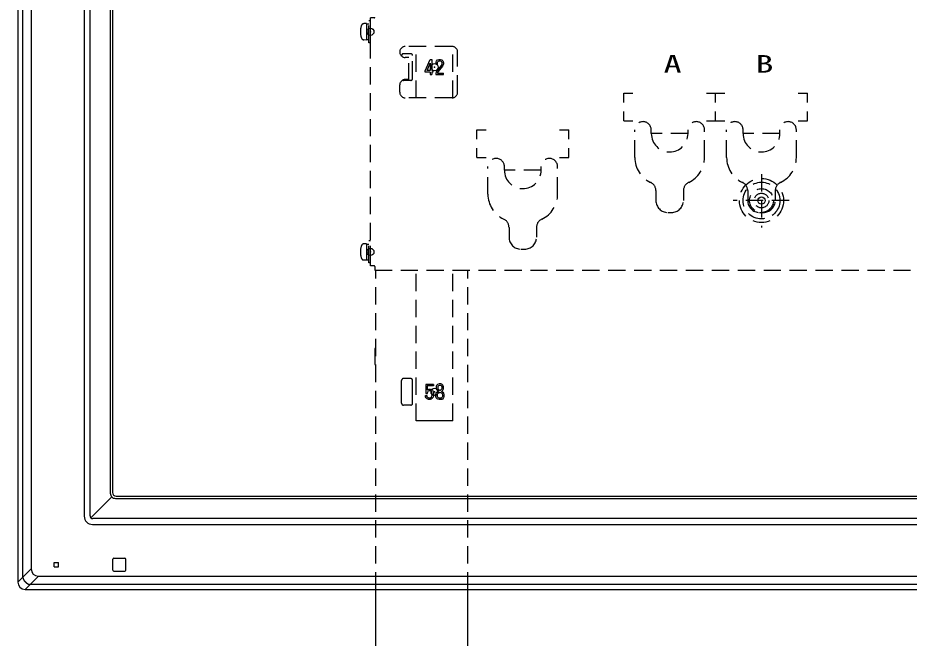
# Model space of a CAD drawing. Units: millimetres, scale not verified. Extents: x -62 to 62, y -116 to 117.
# Drawn here: x -56.74 to -32.47, y 47.73 to 64.64 of the extents above; entities that cross this region are included whole.
import ezdxf
from ezdxf.enums import TextEntityAlignment as Align

# ---------------------------------------------------------------- set-up
doc = ezdxf.new("R2010")
doc.units = ezdxf.units.MM
doc.header["$LTSCALE"] = 0.392256
doc.header["$PDMODE"] = 32
doc.header["$PDSIZE"] = 0.196
doc.linetypes.add('DASHED1', pattern=[1.8, 1.2, -0.6])
doc.linetypes.add('LONG_DASHED2', pattern=[13, 12, -1])
doc.layers.add('0-2_GAIKEI', color=1, linetype='Continuous')
doc.styles.add('ＭＳ ゴシック', font='')
doc.styles.get('ＭＳ ゴシック').set_extended_font_data('MS Gothic')

msp = doc.modelspace()

# ---------------------------------------------------------------- linework, layer by layer
at = {"layer": '0-2_GAIKEI', "color": 7}
for p, q in [((-56.7435, 85.0596), (-56.7435, 49.2591)), ((-56.5438, 49.0594), (3.5568, 49.0594))]:
    msp.add_line(p, q, dxfattribs=at)
at = {"layer": '0-2_GAIKEI'}
for p, q in [((-56.6081, 49.3925), (-56.6081, 84.9262)), ((-56.3813, 84.6994), (-56.3813, 49.6193)), ((-54.935, 83.2636), (-54.935, 51.0551)), ((-54.7765, 51.0618), (-54.7765, 83.2569)), ((-54.2263, 82.6348), (-54.2263, 51.6839)), ((-54.166, 82.6201), (-54.166, 51.6986)), ((-45.6348, 54.6471), (-45.6348, 54.4011)), ((-45.4284, 54.6471), (-45.6348, 54.6471)), ((-45.4284, 54.6471), (-45.4284, 54.6074)), ((-45.3401, 54.6128), (-45.3508, 54.586)), ((-45.3144, 54.6437), (-45.3401, 54.6128)), ((-45.2735, 54.659), (-45.3144, 54.6437)), ((-45.2662, 54.6185), (-45.2901, 54.6096)), ((-45.2261, 54.659), (-45.2735, 54.659)), ((-45.2327, 54.6185), (-45.2662, 54.6185)), ((-45.2149, 54.6126), (-45.2327, 54.6185)), ((-45.1953, 54.6487), (-45.2261, 54.659)), ((-45.2, 54.6006), (-45.2149, 54.6126)), ((-45.1698, 54.6283), (-45.1953, 54.6487)), ((-45.1582, 54.6109), (-45.1698, 54.6283)), ((-45.6348, 54.4011), (-45.592, 54.4011)), ((-45.5951, 54.6074), (-45.5951, 54.4953)), ((-45.4284, 54.6074), (-45.5951, 54.6074)), ((-45.5951, 54.4953), (-45.5818, 54.5053)), ((-45.592, 54.4011), (-45.5803, 54.4421)), ((-45.5818, 54.5053), (-45.5522, 54.5201)), ((-45.5803, 54.4421), (-45.571, 54.4638)), ((-45.571, 54.4638), (-45.5608, 54.4715)), ((-45.5608, 54.4715), (-45.5428, 54.4805)), ((-45.5522, 54.5201), (-45.5031, 54.5201)), ((-45.5428, 54.4805), (-45.5125, 54.4805)), ((-45.5125, 54.4805), (-45.4957, 54.4721)), ((-45.5031, 54.5201), (-45.4722, 54.5047)), ((-45.4957, 54.4721), (-45.488, 54.4643)), ((-45.488, 54.4643), (-45.4749, 54.4415)), ((-45.4749, 54.4415), (-45.4681, 54.4108)), ((-45.4722, 54.5047), (-45.4562, 54.4886)), ((-45.4681, 54.4108), (-45.4681, 54.3401)), ((-45.4562, 54.4886), (-45.4375, 54.456)), ((-45.4375, 54.456), (-45.4284, 54.4152)), ((-45.4284, 54.4152), (-45.4284, 54.3352)), ((-45.3589, 54.366), (-45.3494, 54.4042)), ((-45.3508, 54.586), (-45.3508, 54.5428)), ((-45.3508, 54.5428), (-45.3405, 54.5067)), ((-45.3494, 54.4042), (-45.3295, 54.434)), ((-45.3405, 54.5067), (-45.3117, 54.4779)), ((-45.3295, 54.434), (-45.3048, 54.4537)), ((-45.3185, 54.361), (-45.3118, 54.3875)), ((-45.3118, 54.3875), (-45.2993, 54.4063)), ((-45.3117, 54.4779), (-45.29, 54.4605)), ((-45.3049, 54.5918), (-45.3104, 54.5782)), ((-45.3104, 54.5782), (-45.3104, 54.5485)), ((-45.3104, 54.5485), (-45.3045, 54.5279)), ((-45.2901, 54.6096), (-45.3049, 54.5918)), ((-45.3048, 54.4537), (-45.29, 54.4605)), ((-45.3045, 54.5279), (-45.2847, 54.5081)), ((-45.2993, 54.4063), (-45.2835, 54.419)), ((-45.2847, 54.5081), (-45.2662, 54.4934)), ((-45.2835, 54.419), (-45.2479, 54.4351)), ((-45.2662, 54.4934), (-45.2463, 54.4809)), ((-45.2479, 54.4351), (-45.2161, 54.4192)), ((-45.2463, 54.4809), (-45.2358, 54.4861)), ((-45.2358, 54.4861), (-45.2115, 54.5035)), ((-45.2161, 54.4192), (-45.2, 54.4063)), ((-45.2115, 54.5035), (-45.195, 54.5266)), ((-45.2046, 54.4587), (-45.1825, 54.4745)), ((-45.2046, 54.4587), (-45.1941, 54.4535)), ((-45.1954, 54.5937), (-45.2, 54.6006)), ((-45.2, 54.4063), (-45.1877, 54.388)), ((-45.1889, 54.5712), (-45.1954, 54.5937)), ((-45.195, 54.5266), (-45.1889, 54.5449)), ((-45.1941, 54.4535), (-45.1698, 54.434)), ((-45.1889, 54.5449), (-45.1889, 54.5712)), ((-45.1877, 54.388), (-45.1808, 54.3534)), ((-45.1825, 54.4745), (-45.1585, 54.508)), ((-45.1698, 54.434), (-45.1496, 54.4038)), ((-45.1585, 54.508), (-45.1484, 54.5383)), ((-45.1484, 54.5768), (-45.1582, 54.6109)), ((-45.1496, 54.4038), (-45.1403, 54.3574)), ((-45.1484, 54.5383), (-45.1484, 54.5768)), ((-45.6425, 54.3388), (-45.6032, 54.3444)), ((-45.6382, 54.3086), (-45.6425, 54.3388)), ((-45.6283, 54.2839), (-45.6382, 54.3086)), ((-45.6087, 54.2593), (-45.6283, 54.2839)), ((-45.5932, 54.249), (-45.6087, 54.2593)), ((-45.5996, 54.319), (-45.6032, 54.3444)), ((-45.5936, 54.3041), (-45.5996, 54.319)), ((-45.5815, 54.2889), (-45.5936, 54.3041)), ((-45.5749, 54.2399), (-45.5932, 54.249)), ((-45.5732, 54.2834), (-45.5815, 54.2889)), ((-45.5586, 54.2344), (-45.5749, 54.2399)), ((-45.5597, 54.2766), (-45.5732, 54.2834)), ((-45.5522, 54.2741), (-45.5597, 54.2766)), ((-45.5133, 54.2344), (-45.5586, 54.2344)), ((-45.5182, 54.2741), (-45.5522, 54.2741)), ((-45.508, 54.2767), (-45.5182, 54.2741)), ((-45.4917, 54.2398), (-45.5133, 54.2344)), ((-45.4904, 54.2884), (-45.508, 54.2767)), ((-45.4617, 54.2598), (-45.4917, 54.2398)), ((-45.4849, 54.2966), (-45.4904, 54.2884)), ((-45.4747, 54.3135), (-45.4849, 54.2966)), ((-45.4681, 54.3401), (-45.4747, 54.3135)), ((-45.4513, 54.2754), (-45.4617, 54.2598)), ((-45.4377, 54.2982), (-45.4513, 54.2754)), ((-45.4284, 54.3352), (-45.4377, 54.2982)), ((-45.3589, 54.3116), (-45.3589, 54.366)), ((-45.3483, 54.2797), (-45.3589, 54.3116)), ((-45.3237, 54.255), (-45.3483, 54.2797)), ((-45.3037, 54.24), (-45.3237, 54.255)), ((-45.3185, 54.3182), (-45.3185, 54.361)), ((-45.3129, 54.3015), (-45.3185, 54.3182)), ((-45.2971, 54.2857), (-45.3129, 54.3015)), ((-45.2732, 54.2299), (-45.3037, 54.24)), ((-45.2846, 54.2764), (-45.2971, 54.2857)), ((-45.2666, 54.2703), (-45.2846, 54.2764)), ((-45.2277, 54.2299), (-45.2732, 54.2299)), ((-45.2311, 54.2703), (-45.2666, 54.2703)), ((-45.2114, 54.2736), (-45.2311, 54.2703)), ((-45.1988, 54.2347), (-45.2277, 54.2299)), ((-45.2022, 54.2782), (-45.2114, 54.2736)), ((-45.1756, 54.2463), (-45.1988, 54.2347)), ((-45.1808, 54.3182), (-45.187, 54.2996)), ((-45.1808, 54.3534), (-45.1808, 54.3182)), ((-45.1602, 54.2667), (-45.1756, 54.2463)), ((-45.1503, 54.2816), (-45.1602, 54.2667)), ((-45.1403, 54.3116), (-45.1503, 54.2816)), ((-45.1403, 54.3574), (-45.1403, 54.3116)), ((-54.1844, 51.581), (-54.7556, 51.0098)), ((-54.0815, 51.5391), (1.0944, 51.5391)), ((-54.0668, 51.5994), (1.0797, 51.5994)), ((1.7165, 50.9889), (-54.7036, 50.9889)), ((-54.7103, 50.8304), (1.7233, 50.8304)), ((-55.7498, 49.7906), (-55.6373, 49.7906)), ((-55.7498, 49.6781), (-55.7498, 49.7906)), ((-55.6373, 49.6781), (-55.6373, 49.7906)), ((-54.1535, 49.5843), (-54.1535, 49.8845)), ((-54.1286, 49.9094), (-53.8284, 49.9094)), ((-53.8035, 49.5843), (-53.8035, 49.8845)), ((-56.3813, 49.6193), (-56.6081, 49.3925)), ((-55.7498, 49.6781), (-55.6373, 49.6781)), ((-54.1286, 49.5594), (-53.8284, 49.5594)), ((-56.6081, 49.3945), (-56.7435, 49.2591)), ((-56.4104, 49.1948), (-56.1836, 49.4216)), ((-56.1836, 49.4216), (3.1965, 49.4216)), ((-56.5438, 49.0594), (-56.4084, 49.1948)), ((3.4233, 49.1948), (-56.4104, 49.1948)), ((-46.9935, 0.5305), (-46.9935, 49.0594)), ((-44.4935, 0.5305), (-44.4935, 49.0594))]:
    msp.add_line(p, q, dxfattribs=at)
at = {"layer": '0-2_GAIKEI', "linetype": 'DASHED1'}
for p, q in [((-47.0435, 64.6355), (-47.1435, 64.6355)), ((-47.2485, 64.4805), (-47.3181, 64.4769)), ((-47.2485, 64.4805), (-47.2485, 64.0305)), ((-47.2485, 64.468), (-47.1835, 64.468)), ((-47.1835, 63.9555), (-47.1835, 64.5555)), ((-47.1435, 64.5555), (-47.1835, 64.5555)), ((-47.1435, 63.9555), (-47.1435, 64.5555)), ((-47.2485, 64.2555), (-47.1835, 64.2555)), ((-47.2485, 64.0305), (-47.3181, 64.0342)), ((-47.2485, 64.043), (-47.1835, 64.043)), ((-47.1435, 63.9555), (-47.1835, 63.9555)), ((-44.9185, 63.8555), (-46.1935, 63.8555)), ((-45.8935, 62.4555), (-45.8935, 63.8555)), ((-44.8935, 62.4576), (-44.8935, 63.8534)), ((-46.2935, 63.5937), (-46.2935, 63.6055)), ((-46.0435, 63.6555), (-46.2435, 63.6555)), ((-45.9935, 62.9805), (-45.9935, 63.6055)), ((-44.7685, 62.6055), (-44.7685, 63.7055)), ((-46.0935, 63.5555), (-46.1935, 63.5555)), ((-46.0935, 62.9305), (-46.0935, 63.5555)), ((-45.6471, 63.1891), (-45.5134, 63.4998)), ((-45.5991, 63.1971), (-45.5122, 63.3991)), ((-45.5134, 63.4998), (-45.4713, 63.4998)), ((-45.5122, 63.3991), (-45.5122, 63.1971)), ((-45.4713, 63.4998), (-45.4713, 63.1971)), ((-45.3555, 63.4008), (-45.351, 63.4326)), ((-45.3555, 63.3633), (-45.3555, 63.4008)), ((-45.3155, 63.3633), (-45.3555, 63.3633)), ((-45.351, 63.4326), (-45.3409, 63.4578)), ((-45.3409, 63.4578), (-45.3154, 63.4884)), ((-45.3155, 63.3979), (-45.312, 63.4222)), ((-45.3155, 63.3633), (-45.3155, 63.3979)), ((-45.3154, 63.4884), (-45.275, 63.5036)), ((-45.312, 63.4222), (-45.306, 63.4371)), ((-45.306, 63.4371), (-45.2914, 63.4546)), ((-45.2914, 63.4546), (-45.2677, 63.4635)), ((-45.275, 63.5036), (-45.2312, 63.5036)), ((-45.2677, 63.4635), (-45.2394, 63.4635)), ((-45.2394, 63.4635), (-45.2197, 63.4551)), ((-45.2312, 63.5036), (-45.1947, 63.4879)), ((-45.2197, 63.4551), (-45.2077, 63.44)), ((-45.1981, 63.3663), (-45.2121, 63.3382)), ((-45.2077, 63.44), (-45.1984, 63.4246)), ((-45.1984, 63.4246), (-45.1952, 63.4019)), ((-45.1952, 63.3778), (-45.1981, 63.3663)), ((-45.1952, 63.4019), (-45.1952, 63.3778)), ((-45.1947, 63.4879), (-45.1747, 63.4629)), ((-45.1603, 63.3523), (-45.1783, 63.3162)), ((-45.1747, 63.4629), (-45.1599, 63.4383)), ((-45.1551, 63.3728), (-45.1603, 63.3523)), ((-45.1599, 63.4383), (-45.1551, 63.4048)), ((-45.1551, 63.4048), (-45.1551, 63.3728)), ((-45.6471, 63.1562), (-45.6471, 63.1891)), ((-45.5122, 63.1562), (-45.6471, 63.1562)), ((-45.5122, 63.1971), (-45.5991, 63.1971)), ((-45.5122, 63.1562), (-45.5122, 63.0867)), ((-45.4386, 63.1971), (-45.4713, 63.1971)), ((-45.4713, 63.1562), (-45.4713, 63.0867)), ((-45.4386, 63.1562), (-45.4713, 63.1562)), ((-45.4386, 63.1971), (-45.4386, 63.1562)), ((-45.3495, 63.1598), (-45.3636, 63.1224)), ((-45.328, 63.1942), (-45.3495, 63.1598)), ((-45.2911, 63.2434), (-45.328, 63.1942)), ((-45.3134, 63.1419), (-45.3191, 63.1268)), ((-45.3191, 63.1268), (-45.1551, 63.1268)), ((-45.2949, 63.1716), (-45.3134, 63.1419)), ((-45.2597, 63.2186), (-45.2949, 63.1716)), ((-45.2121, 63.3382), (-45.2911, 63.2434)), ((-45.1783, 63.3162), (-45.2597, 63.2186)), ((-45.1551, 63.0867), (-45.1551, 63.1268)), ((-46.0435, 62.9305), (-46.2435, 62.9305)), ((-46.1935, 62.9305), (-46.1935, 62.9555)), ((-46.0935, 62.9555), (-46.1935, 62.9555)), ((-45.5122, 63.0867), (-45.4713, 63.0867)), ((-46.3435, 62.6055), (-46.3435, 62.8055)), ((-44.9185, 62.4555), (-46.1935, 62.4555)), ((-40.2435, 62.5805), (-39.9935, 62.5805)), ((-40.2435, 62.3305), (-40.2435, 62.5805)), ((-37.9935, 62.5805), (-37.7435, 62.5805)), ((-37.7435, 62.5805), (-37.4935, 62.5805)), ((-37.7435, 62.3305), (-37.7435, 62.5805)), ((-37.7435, 62.3305), (-37.7435, 62.5805)), ((-35.4935, 62.5805), (-35.2435, 62.5805)), ((-35.2435, 62.3305), (-35.2435, 62.5805)), ((-40.2435, 61.8305), (-40.2435, 62.0805)), ((-37.7435, 61.8305), (-37.7435, 62.0805)), ((-40.2435, 61.8305), (-39.9935, 61.8305)), ((-37.7435, 61.8305), (-37.4935, 61.8305)), ((-44.2435, 61.5805), (-43.9935, 61.5805)), ((-44.2435, 61.3305), (-44.2435, 61.5805)), ((-41.9935, 61.5805), (-41.7435, 61.5805)), ((-41.7435, 61.3305), (-41.7435, 61.5805)), ((-39.9435, 60.8267), (-39.9435, 61.5805)), ((-39.4935, 61.4805), (-39.4935, 61.5805)), ((-38.4935, 61.4805), (-39.4935, 61.4805)), ((-38.4935, 61.4805), (-38.4935, 61.5805)), ((-38.0435, 60.8267), (-38.0435, 61.5805)), ((-37.4435, 60.8267), (-37.4435, 61.5805)), ((-36.9935, 61.4805), (-36.9935, 61.5805)), ((-35.9935, 61.4805), (-36.9935, 61.4805)), ((-35.9935, 61.4805), (-35.9935, 61.5805)), ((-35.5435, 60.8267), (-35.5435, 61.5805)), ((-44.2435, 60.8305), (-44.2435, 61.0805)), ((-44.2435, 60.8305), (-43.9935, 60.8305)), ((-43.9435, 59.8267), (-43.9435, 60.5805)), ((-43.4935, 60.4805), (-43.4935, 60.5805)), ((-42.4935, 60.4805), (-43.4935, 60.4805)), ((-42.4935, 60.4805), (-42.4935, 60.5805)), ((-42.0435, 59.8267), (-42.0435, 60.5805)), ((-36.4935, 60.3747), (-36.4935, 58.9191)), ((-39.3685, 59.9253), (-39.3685, 59.6555)), ((-38.6185, 59.9253), (-38.6185, 59.6555)), ((-36.8685, 59.9253), (-36.8685, 59.6555)), ((-36.1185, 59.9253), (-36.1185, 59.6555)), ((-35.7413, 59.6555), (-37.2638, 59.6555)), ((-39.0435, 59.3305), (-38.9435, 59.3305)), ((-36.5435, 59.3305), (-36.4435, 59.3305)), ((-43.3685, 58.9253), (-43.3685, 58.6555)), ((-42.6185, 58.9253), (-42.6185, 58.6555)), ((-47.1835, 57.9555), (-47.1835, 58.5555)), ((-47.1435, 58.5555), (-47.1835, 58.5555)), ((-47.1435, 57.9555), (-47.1435, 58.5555)), ((-47.2485, 58.4805), (-47.3181, 58.4769)), ((-47.2485, 58.4805), (-47.2485, 58.0305)), ((-47.2485, 58.468), (-47.1835, 58.468)), ((-47.2485, 58.2555), (-47.1835, 58.2555)), ((-43.0435, 58.3305), (-42.9435, 58.3305)), ((-47.2485, 58.0305), (-47.3181, 58.0342)), ((-47.2485, 58.043), (-47.1835, 58.043)), ((-47.1435, 57.9555), (-47.1835, 57.9555)), ((-47.0235, 57.8555), (-47.0235, 57.7555)), ((-47.0235, 57.7555), (-5.9635, 57.7555)), ((-46.9935, 49.0594), (-46.9935, 57.7555)), ((-45.8935, 53.6555), (-45.8935, 57.7555)), ((-44.8935, 53.6555), (-44.8935, 57.7555)), ((-44.4935, 49.0594), (-44.4935, 57.7555)), ((-47.0185, 55.6201), (-47.0185, 55.1909))]:
    msp.add_line(p, q, dxfattribs=at)
at = {"layer": '0-2_GAIKEI', "linetype": 'LONG_DASHED2'}
for p, q in [((-46.2935, 54.1305), (-46.2935, 54.7555)), ((-46.0435, 54.8055), (-46.2435, 54.8055)), ((-45.9935, 54.1305), (-45.9935, 54.7555)), ((-46.0435, 54.0805), (-46.2435, 54.0805)), ((-44.8935, 53.6555), (-45.8935, 53.6555))]:
    msp.add_line(p, q, dxfattribs=at)
at = {"layer": '0-2_GAIKEI', "linetype": 'DASHED1'}
for points in [[(-47.0435, 57.8755), (-47.1435, 57.8755), (-47.1435, 64.6355)], [(-45.3636, 63.1224), (-45.3636, 63.0867), (-45.1551, 63.0867)], [(-37.9935, 61.8305), (-37.7435, 61.8305), (-37.7435, 62.0805)], [(-35.4935, 61.8305), (-35.2435, 61.8305), (-35.2435, 62.0805)], [(-41.9935, 60.8305), (-41.7435, 60.8305), (-41.7435, 61.0805)]]:
    msp.add_lwpolyline(points, dxfattribs=at)
at = {"layer": '0-2_GAIKEI'}
for points in [[(-45.187, 54.2996), (-45.1933, 54.2901), (-45.2022, 54.2782)], [(-56.6081, 49.3925), (-56.608, 49.3905), (-56.6078, 49.3885), (-56.6076, 49.3865), (-56.6073, 49.3846), (-56.6071, 49.3826), (-56.6068, 49.3806), (-56.6065, 49.3786), (-56.6061, 49.3767), (-56.6058, 49.3747), (-56.6054, 49.3728), (-56.6049, 49.3708), (-56.6045, 49.3689), (-56.604, 49.3669), (-56.6035, 49.365), (-56.603, 49.3631), (-56.6025, 49.3611), (-56.6019, 49.3592), (-56.6013, 49.3573), (-56.6007, 49.3554), (-56.6, 49.3536), (-56.5994, 49.3517), (-56.5987, 49.3498), (-56.598, 49.3479), (-56.5972, 49.3461), (-56.5965, 49.3443), (-56.5957, 49.3424), (-56.5949, 49.3406), (-56.5941, 49.3388), (-56.5933, 49.337), (-56.5924, 49.3352), (-56.5916, 49.3334), (-56.5907, 49.3316), (-56.5898, 49.3298), (-56.5889, 49.328), (-56.5879, 49.3263), (-56.587, 49.3245), (-56.586, 49.3228), (-56.585, 49.321), (-56.584, 49.3193)], [(-56.584, 49.3193), (-56.583, 49.3176), (-56.582, 49.3159), (-56.5809, 49.3142), (-56.5799, 49.3125), (-56.5788, 49.3108), (-56.5777, 49.3092), (-56.5766, 49.3075), (-56.5755, 49.3058), (-56.5744, 49.3042), (-56.5732, 49.3026), (-56.5721, 49.3009), (-56.5709, 49.2993), (-56.5698, 49.2977), (-56.5686, 49.2961), (-56.5674, 49.2945), (-56.5662, 49.2929), (-56.5649, 49.2914), (-56.5637, 49.2898), (-56.5625, 49.2883), (-56.5612, 49.2867), (-56.5599, 49.2852), (-56.5587, 49.2836), (-56.5574, 49.2821), (-56.5561, 49.2806), (-56.5548, 49.2791), (-56.5535, 49.2776), (-56.5521, 49.2761), (-56.5508, 49.2746), (-56.5494, 49.2732), (-56.5481, 49.2717), (-56.5467, 49.2702), (-56.5454, 49.2688), (-56.544, 49.2674), (-56.5426, 49.2659), (-56.5412, 49.2645), (-56.5398, 49.2631), (-56.5384, 49.2617), (-56.537, 49.2603), (-56.5355, 49.2589)], [(-56.5355, 49.2589), (-56.5341, 49.2575), (-56.5326, 49.2562), (-56.5312, 49.2548), (-56.5297, 49.2534), (-56.5283, 49.2521), (-56.5268, 49.2508), (-56.5253, 49.2494), (-56.5238, 49.2481), (-56.5223, 49.2468), (-56.5208, 49.2455), (-56.5193, 49.2442), (-56.5177, 49.243), (-56.5162, 49.2417), (-56.5146, 49.2404), (-56.5131, 49.2392), (-56.5115, 49.238), (-56.5099, 49.2367), (-56.5084, 49.2355), (-56.5068, 49.2343), (-56.5052, 49.2331), (-56.5036, 49.232), (-56.5019, 49.2308), (-56.5003, 49.2296), (-56.4987, 49.2285), (-56.497, 49.2274), (-56.4954, 49.2263), (-56.4937, 49.2252), (-56.4921, 49.2241), (-56.4904, 49.223), (-56.4887, 49.2219), (-56.487, 49.2209), (-56.4853, 49.2199), (-56.4836, 49.2189), (-56.4818, 49.2179), (-56.4801, 49.2169), (-56.4784, 49.2159), (-56.4766, 49.215), (-56.4749, 49.214), (-56.4731, 49.2131)], [(-56.4731, 49.2131), (-56.4713, 49.2122), (-56.4695, 49.2113), (-56.4677, 49.2105), (-56.4659, 49.2096), (-56.4641, 49.2088), (-56.4623, 49.208), (-56.4605, 49.2072), (-56.4586, 49.2064), (-56.4568, 49.2057), (-56.4549, 49.2049), (-56.4531, 49.2042), (-56.4512, 49.2035), (-56.4493, 49.2029), (-56.4474, 49.2022), (-56.4456, 49.2016), (-56.4437, 49.201), (-56.4417, 49.2004), (-56.4398, 49.1999), (-56.4379, 49.1993), (-56.436, 49.1989), (-56.434, 49.1984), (-56.4321, 49.1979), (-56.4301, 49.1975), (-56.4282, 49.1971), (-56.4262, 49.1968), (-56.4242, 49.1964), (-56.4223, 49.1961), (-56.4203, 49.1958), (-56.4183, 49.1956), (-56.4163, 49.1953), (-56.4144, 49.1951), (-56.4124, 49.1949), (-56.4104, 49.1948), (-56.4104, 49.1948)]]:
    msp.add_lwpolyline(points, dxfattribs=at)
at = {"layer": '0-2_GAIKEI', "linetype": 'DASHED1'}
for radius in [0.6, 0.5, 0.325, 0.2]:
    msp.add_circle((-36.4935, 59.6555), radius, dxfattribs=at)
for centre, radius, start, end in [((-47.0435, 64.6555), 0.02, 270, 0), ((-46.8135, 64.2555), 0.6, 164.21401, 195.78599), ((-47.3139, 64.397), 0.08, 93, 164.21401), ((-47.3139, 64.1141), 0.08, 195.78599, 267), ((-46.1935, 63.7055), 0.15, 90, 270), ((-44.9185, 63.7055), 0.15, 0, 90), ((-46.2435, 63.6055), 0.05, 90, 180), ((-46.0435, 63.6055), 0.05, 0, 90), ((-46.1935, 62.8055), 0.15, 90, 180), ((-46.2435, 62.9805), 0.05, 242.09432, 270), ((-46.0435, 62.9805), 0.05, 270, 0), ((-46.1935, 62.6055), 0.15, 180, 270), ((-44.9185, 62.6055), 0.15, 270, 0), ((-39.7185, 61.5805), 0.225, 0, 180), ((-38.2685, 61.5805), 0.225, 0, 180), ((-37.2185, 61.5805), 0.225, 0, 180), ((-35.7685, 61.5805), 0.225, 0, 180), ((-38.9935, 61.4805), 0.5, 180, 0), ((-36.4935, 61.4805), 0.5, 180, 0), ((-43.7185, 60.5805), 0.225, 0, 180), ((-42.2685, 60.5805), 0.225, 0, 180), ((-39.1935, 60.8305), 0.75, 180.29559, 244.84934), ((-38.7935, 60.8305), 0.75, 295.15066, 359.70441), ((-36.6935, 60.8305), 0.75, 180.29559, 244.84934), ((-36.2935, 60.8305), 0.75, 295.15066, 359.70441), ((-42.9935, 60.4805), 0.5, 180, 0), ((-39.6185, 59.9253), 0.25, 0, 64.84934), ((-38.3685, 59.9253), 0.25, 115.15066, 180), ((-37.1185, 59.9253), 0.25, 0, 64.84934), ((-35.8685, 59.9253), 0.25, 115.15066, 180), ((-43.1935, 59.8305), 0.75, 180.29559, 244.84934), ((-42.7935, 59.8305), 0.75, 295.15066, 359.70441), ((-39.0435, 59.6555), 0.325, 180, 270), ((-38.9435, 59.6555), 0.325, 270, 0), ((-36.5435, 59.6555), 0.325, 180, 270), ((-36.4435, 59.6555), 0.325, 270, 0), ((-43.6185, 58.9253), 0.25, 0, 64.84934), ((-42.3685, 58.9253), 0.25, 115.15066, 180), ((-43.0435, 58.6555), 0.325, 180, 270), ((-42.9435, 58.6555), 0.325, 270, 0), ((-46.8135, 58.2555), 0.6, 164.21401, 195.78599), ((-47.3139, 58.397), 0.08, 93, 164.21401), ((-47.3139, 58.1141), 0.08, 195.78599, 267), ((-47.0435, 57.8555), 0.02, 0, 90), ((-47.006, 55.6201), 0.0125, 0, 180)]:
    msp.add_arc(centre, radius, start, end, dxfattribs=at)
at = {"layer": '0-2_GAIKEI', "linetype": 'LONG_DASHED2'}
for centre, radius, start, end in [((-47.006, 55.1909), 0.0125, 180, 0), ((-46.2435, 54.7555), 0.05, 90, 180), ((-46.0435, 54.7555), 0.05, 0, 90), ((-46.2435, 54.1305), 0.05, 180, 270), ((-46.0435, 54.1305), 0.05, 270, 0)]:
    msp.add_arc(centre, radius, start, end, dxfattribs=at)
at = {"layer": '0-2_GAIKEI'}
for centre, major_axis, ratio, start_param, end_param in [((-54.0736, 51.6877), (-0.1272, -0.0866), 0.973581, 5.6977777, 6.4566924), ((-54.0777, 51.6917), (-0.0866, -0.1272), 0.973581, 6.1096782, 6.8685929), ((-54.0653, 51.7001), (-0.0718, -0.0718), 0.985257, 5.5052135, 7.0611571), ((-54.7097, 51.0557), (-0.1595, -0.1595), 0.997265, 5.4991567, 7.0672139), ((-54.7017, 51.0617), (-0.0127, 0.074), 0.995515, 1.4006449, 2.1656164), ((-54.7037, 51.0637), (-0.074, 0.0127), 0.995515, 0.9759762, 1.7409478), ((-54.1284, 49.8843), (-0.0178, 0.0178), 0.992433, 5.5015852, 7.0647854), ((-53.8286, 49.8843), (-0.0178, -0.0178), 0.992433, 2.3599926, 3.9231927), ((-55.822, 49.9808), (-0.5022, -0.5022), 0.49281, 5.8722213, 6.6941493), ((-54.1284, 49.5845), (-0.0178, -0.0178), 0.992433, 5.5015852, 7.0647854), ((-53.8286, 49.5845), (-0.0178, 0.0178), 0.992433, 2.3599926, 3.9231927)]:
    msp.add_ellipse(centre, major_axis=major_axis, ratio=ratio, start_param=start_param, end_param=end_param, dxfattribs=at)
at = {"layer": '0-2_GAIKEI', "color": 7}
msp.add_ellipse((-56.5433, 49.2596), major_axis=(-0.1418, -0.1418), ratio=0.997265, start_param=5.4991567, end_param=7.0672139, dxfattribs=at)
at = {"layer": '0-2_GAIKEI'}
for p in [(-47.1435, 64.2555), (-45.3935, 63.293), (-36.4935, 59.6555), (-47.1435, 58.2555), (-45.3935, 54.443)]:
    msp.add_point(p, dxfattribs=at)

# ---------------------------------------------------------------- texts
at = {"layer": '0-2_GAIKEI', "style": 'ＭＳ ゴシック', "width": 1.5}
for s, p in [('A', (-39.1578, 62.9957)), ('B', (-36.6578, 62.9957))]:
    msp.add_text(s, height=0.4803, dxfattribs=at).set_placement(p, align=Align.BOTTOM_LEFT)

doc.saveas('drawing.dxf')
